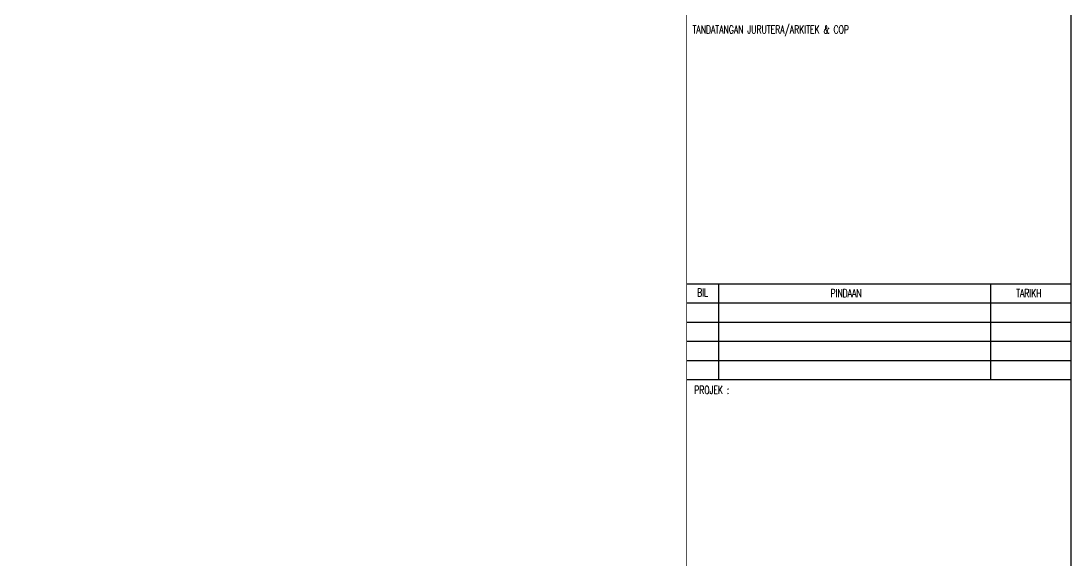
# Model space of a CAD drawing. Header units: inches. Extents: x -86493719 to 430035, y 21644 to 1519532.
# Drawn here: x 74225 to 111940, y 42537 to 61902 of the extents above; entities that cross this region are included whole.
import ezdxf

# ---------------------------------------------------------------- set-up
doc = ezdxf.new("R2010")
doc.units = ezdxf.units.IN
doc.header["$MEASUREMENT"] = 0
for name, color, linetype in [('9', 7, 'Continuous'), ('dmension', 4, 'Continuous'), ('dxt_text', 4, 'Continuous'), ('t.block', 4, 'Continuous')]:
    doc.layers.add(name, color=color, linetype=linetype)
doc.styles.add('TEXT25', font='SIMPLEX.shx', dxfattribs={"width": 0.7, "height": 62.5})

msp = doc.modelspace()

# ---------------------------------------------------------------- linework, layer by layer
at = {"layer": '9', "color": 7}
msp.add_line((99282, 52465), (99282, 49017), dxfattribs=at)
at = {"layer": 'dmension', "ltscale": 100, "const_width": 23}
msp.add_lwpolyline([(98140, 101252), (98140, 23184), (111929, 23184), (111929, 101252), (98140, 101252)], dxfattribs=at)
at = {"layer": 't.block', "color": 7, "linetype": 'Continuous'}
for p, q in [((111929, 90454), (111929, 25591)), ((98140, 52465), (111929, 52465)), ((109054, 52465), (109054, 49017)), ((98140, 51776), (111929, 51776)), ((98140, 51086), (111929, 51086)), ((98140, 50396), (111929, 50396)), ((98140, 49706), (111929, 49706)), ((98140, 49017), (111929, 49017))]:
    msp.add_line(p, q, dxfattribs=at)
at = {"layer": 't.block', "color": 7, "ltscale": 0.5}
msp.add_lwpolyline([(111929, 23184), (17074, 23184), (17074, 101252), (111929, 101252)], close=True, dxfattribs=at)

# ---------------------------------------------------------------- texts
at = {"layer": 'dxt_text', "style": 'TEXT25', "width": 0.7}
for s, height, p in [('TANDATANGAN JURUTERA/ARKITEK & COP', 287.51, (98347, 61452)), ('BIL', 287.5, (98508, 52003)), ('PINDAAN', 287.5, (103299, 51978)), ('TARIKH', 287.5, (109970, 51978)), ('PROJEK :', 287.5, (98407, 48502))]:
    msp.add_text(s, height=height, dxfattribs=at).set_placement(p)

doc.saveas('drawing.dxf')
